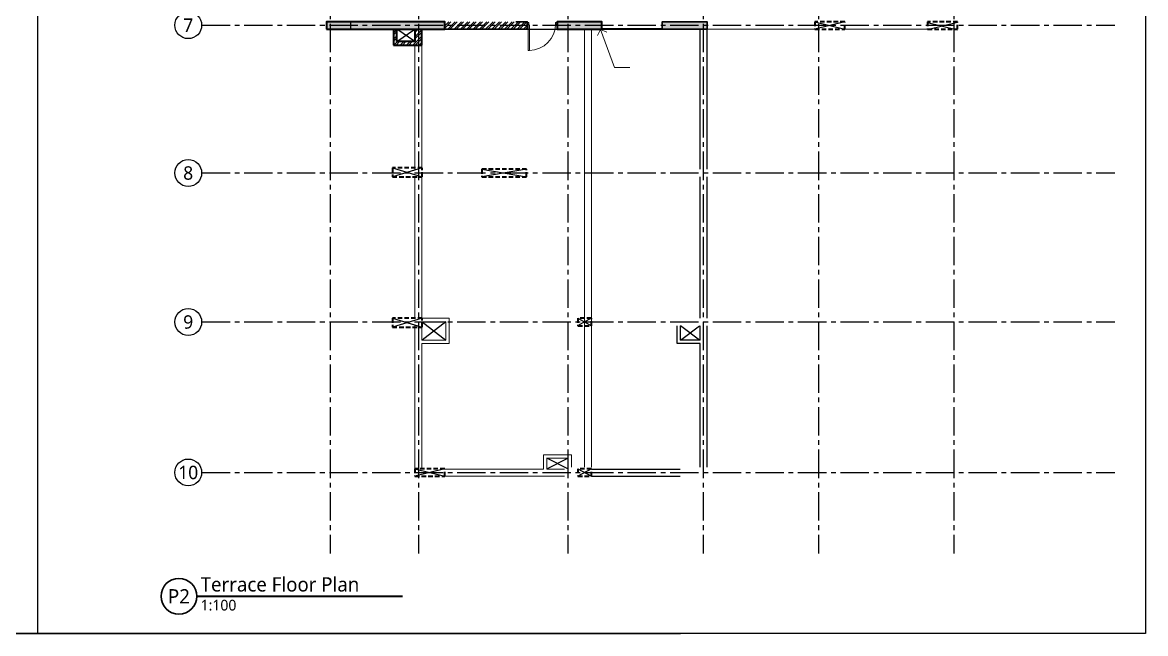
# Model space of a CAD drawing. Header units: millimetres. Extents: x -2409243 to -2334937, y -643723 to -441957.
# Drawn here: x -2372607 to -2334937, y -643723 to -623214 of the extents above; entities that cross this region are included whole.
import ezdxf
from ezdxf.enums import TextEntityAlignment as Align

# ---------------------------------------------------------------- set-up
doc = ezdxf.new("R2010")
doc.units = ezdxf.units.MM
doc.header["$MEASUREMENT"] = 0
doc.linetypes.add('CENTER2', pattern=[28.574999999999996, 19.05, -3.174999999999999, 3.174999999999999, -3.174999999999999])
doc.linetypes.add('DASHED', pattern=[0.75, 0.5, -0.25])
for name, color, linetype in [('A-Anno-Grid Lines', 154, 'Continuous'), ('A-Detail Lines 10', 8, 'Continuous'), ('A-Railing', 4, 'Continuous'), ('A-Steps', 3, 'Continuous'), ('A-Wall Patt', 8, 'Continuous'), ('Anno_Labels', 7, 'Continuous'), ('S-Conc Patt', 9, 'Continuous')]:
    doc.layers.add(name, color=color, linetype=linetype)
for name, color, linetype, lineweight in [('A-Detail Lines', 8, 'Continuous', 25), ('A-Door', 4, 'Continuous', 9), ('A-Ele Finish Layers', 6, 'Continuous', 18), ('A-Wall Ele', 3, 'Continuous', 20), ('A-Wall Sec', 1, 'Continuous', 30), ('S-Concrete', 40, 'Continuous', 30)]:
    doc.layers.add(name, color=color, linetype=linetype, lineweight=lineweight)
doc.styles.get("Standard").update_dxf_attribs({"font": 'trebuc.ttf'})
pattern_1 = [(45, (-1525842.595350857, -761657.0660800767), (-106.0660171779821, 106.0660171779821), []), (45, (-1525771.884672857, -761657.0660800767), (-106.0660171779821, 106.0660171779821), [])]

# ---------------------------------------------------------------- blocks, each defined once
blk = doc.blocks.new('View Tag')
blk.add_circle((0, 0), 3)
at = {"layer": 'Anno_Labels'}
for tag, height, p in [('VIEW_NAME', 2.399999999999999, (3.640901435794603, 2.004363038766314)), ('VIEW_SCALE', 1.8, (3.640901435794603, -1.481736776140053))]:
    blk.add_attdef(tag, text='', height=height, dxfattribs=at).set_placement(p, align=Align.MIDDLE_LEFT)
blk.add_attdef('VIEW_TYPE', text='', height=2.399999999999999, dxfattribs=at).set_placement((0, 0), align=Align.MIDDLE_CENTER)
blk = doc.blocks.new('ABL_Door_S - 1000 x 2100-11-3 Second Floor Lvl')
at = {"layer": 'A-Door', "color": 5}
for p, q in [((-500, 37.5), (-450, 37.5)), ((-500, -37.5), (-500, 37.5)), ((-450, 37.5), (-450, -2.5)), ((450, 37.5), (450, -2.5)), ((500, 37.5), (450, 37.5)), ((500, -37.5), (500, 37.5)), ((-500, -37.5), (-465, -37.5)), ((-465, -2.5), (-450, -2.5)), ((-465, -37.5), (-465, -2.5)), ((-430, -37.5), (-465, -37.5)), ((465, -2.5), (450, -2.5)), ((465, -37.5), (465, -2.5)), ((500, -37.5), (465, -37.5))]:
    blk.add_line(p, q, dxfattribs=at)
at = {"layer": 'A-Door', "color": 5, "lineweight": 18}
for p, q in [((-465, -37.5), (-465, -902.3749913182692)), ((-430, -37.5), (-430, -902.3749913182692)), ((-430, -902.3749913182692), (-465, -902.3749913182692))]:
    blk.add_line(p, q, dxfattribs=at)
at = {"layer": 'A-Door'}
blk.add_arc((-450, -2.500000000029103), 899.9999999999976, 271.2733443589007, 0, dxfattribs=at)
blk = doc.blocks.new('Grid Head')
blk.add_circle((0, 0), 3)
at = {"layer": 'Anno_Labels'}
blk.add_attdef('GRID_NAME', text='', height=3, dxfattribs=at).set_placement((0, 0), align=Align.MIDDLE_CENTER)
blk = doc.blocks.new('Grid Residences')
for points in [[(-17086.89123417146, 3578.308619771851), (-17086.89123417146, 3078.308619771851), (-16556.56114828156, 2547.978533881949)], [(-11296.89123417146, 3578.308619771851), (-11296.89123417146, 3078.308619771851), (-10766.56114828156, 2547.978533881949)], [(-8045.170188700024, 3578.232114523882), (-8045.200182318222, 3078.23211542354), (-8575.562080290169, 2547.933843523963)]]:
    blk.add_lwpolyline(points)
at = {"layer": 'A-Anno-Grid Lines', "linetype": 'CENTER2', "ltscale": 50}
for p, q in [((-35096.56114828162, 2922.978533881483), (-35096.56114828157, -27704.42249789089)), ((-30046.56114828156, 2922.978533881949), (-30046.56114828156, -27704.42249789042)), ((-25046.56114828156, 2922.978533881949), (-25046.56114828156, -27704.42249789042)), ((-20086.5611482815, 2922.978533881949), (-20086.5611482815, -27704.42249789042)), ((-15071.56114828156, 2922.978533881949), (-15071.56114828156, -27704.42249789042)), ((-10046.56114828167, 2922.978533881833), (-10046.56114828161, -27704.42249789054)), ((-5056.561148281617, 2922.978533881949), (-5056.561148281617, -27704.42249789042)), ((-96.56114828150021, 2922.978533881833), (-96.56114828150021, -27704.42249789054)), ((4903.4388517185, 2922.978533881833), (4903.4388517185, -27704.42249789042)), ((9953.438851718443, 2922.978533881717), (9953.438851718443, -27704.42249789066)), ((-16556.56114828156, 2547.978533881949), (-16556.56114828156, -10441.25365557242)), ((-10766.56114828156, 2547.978533881949), (-10766.56114828156, -10441.25365557242)), ((-8586.561148282315, 2547.933843523963), (-8586.561148282315, -10441.25365557242)), ((12818.17248725664, -1384.25730331114), (-37818.04011461896, -1384.257303311489)), ((12818.17248725664, -4354.25730331114), (-37818.04011461896, -4354.25730331149)), ((12818.17248725664, -9364.257303311257), (-37818.04011461896, -9364.257303311608)), ((12818.17248725664, -13904.25730331137), (-37818.04011461896, -13904.25730331172)), ((12818.17248725664, -17764.25730331114), (-37818.04011461901, -17764.25730331149)), ((12818.17248725664, -22304.25730331126), (-37818.04011461901, -22304.25730331161))]:
    blk.add_line(p, q, dxfattribs=at)
at = {"layer": 'A-Anno-Grid Lines'}
blk.add_line((-19971.5611482815, -2065.177177128731), (-20201.5611482815, -2065.177177128731), dxfattribs=at)
ref = blk.add_blockref('Grid Head', (-17086.86870960804, 4028.308619208051), dxfattribs=dict(xscale=150, yscale=150, zscale=150, rotation=270))
ref.add_attrib('GRID_NAME', '6a', dxfattribs={"height": 450, "rotation": 270}).set_placement((-17086.86870960804, 4028.308619208051), align=Align.MIDDLE_CENTER)
ref = blk.add_blockref('Grid Head', (-11296.86870960804, 4028.308619208051), dxfattribs=dict(xscale=150, yscale=150, zscale=150, rotation=270))
ref.add_attrib('GRID_NAME', '5b', dxfattribs={"height": 450, "rotation": 270}).set_placement((-11296.86870960804, 4028.308619208051), align=Align.MIDDLE_CENTER)
ref = blk.add_blockref('Grid Head', (-8045.147664136603, 4028.232113960199), dxfattribs=dict(xscale=150, yscale=150, zscale=150, rotation=270))
ref.add_attrib('GRID_NAME', '5a', dxfattribs={"height": 450, "rotation": 270}).set_placement((-8045.147664136603, 4028.232113960199), align=Align.MIDDLE_CENTER)
ref = blk.add_blockref('Grid Head', (-35096.53862371814, 3372.978533317335), dxfattribs=dict(xscale=150, yscale=150, zscale=150, rotation=270))
ref.add_attrib('GRID_NAME', '10', dxfattribs={"height": 450, "rotation": 270}).set_placement((-35096.53862371814, 3372.978533317335), align=Align.MIDDLE_CENTER)
ref = blk.add_blockref('Grid Head', (-30046.53862371814, 3372.978533317801), dxfattribs=dict(xscale=150, yscale=150, zscale=150, rotation=270))
ref.add_attrib('GRID_NAME', '9', dxfattribs={"height": 450, "rotation": 270}).set_placement((-30046.53862371814, 3372.978533317801), align=Align.MIDDLE_CENTER)
ref = blk.add_blockref('Grid Head', (-25046.53862371814, 3372.978533317801), dxfattribs=dict(xscale=150, yscale=150, zscale=150, rotation=270))
ref.add_attrib('GRID_NAME', '8', dxfattribs={"height": 450, "rotation": 270}).set_placement((-25046.53862371814, 3372.978533317801), align=Align.MIDDLE_CENTER)
ref = blk.add_blockref('Grid Head', (-20086.53862371808, 3372.978533317801), dxfattribs=dict(xscale=150, yscale=150, zscale=150, rotation=270))
ref.add_attrib('GRID_NAME', '7', dxfattribs={"height": 450, "rotation": 270}).set_placement((-20086.53862371808, 3372.978533317801), align=Align.MIDDLE_CENTER)
ref = blk.add_blockref('Grid Head', (-15071.53862371813, 3372.978533317801), dxfattribs=dict(xscale=150, yscale=150, zscale=150, rotation=270))
ref.add_attrib('GRID_NAME', '6', dxfattribs={"height": 450, "rotation": 270}).set_placement((-15071.53862371813, 3372.978533317801), align=Align.MIDDLE_CENTER)
ref = blk.add_blockref('Grid Head', (-10046.5386237179, 3372.978533317684), dxfattribs=dict(xscale=150, yscale=150, zscale=150, rotation=270))
ref.add_attrib('GRID_NAME', '5', dxfattribs={"height": 450, "rotation": 270}).set_placement((-10046.5386237179, 3372.978533317684), align=Align.MIDDLE_CENTER)
ref = blk.add_blockref('Grid Head', (-5056.538623718196, 3372.978533317684), dxfattribs=dict(xscale=150, yscale=150, zscale=150, rotation=270))
ref.add_attrib('GRID_NAME', '4', dxfattribs={"height": 450, "rotation": 270}).set_placement((-5056.538623718196, 3372.978533317684), align=Align.MIDDLE_CENTER)
ref = blk.add_blockref('Grid Head', (-96.53862371807915, 3372.978533317684), dxfattribs=dict(xscale=150, yscale=150, zscale=150, rotation=270))
ref.add_attrib('GRID_NAME', '3', dxfattribs={"height": 450, "rotation": 270}).set_placement((-96.53862371807915, 3372.978533317684), align=Align.MIDDLE_CENTER)
ref = blk.add_blockref('Grid Head', (4903.461376281921, 3372.978533317684), dxfattribs=dict(xscale=150, yscale=150, zscale=150, rotation=270))
ref.add_attrib('GRID_NAME', '2', dxfattribs={"height": 450, "rotation": 270}).set_placement((4903.461376281921, 3372.978533317684), align=Align.MIDDLE_CENTER)
ref = blk.add_blockref('Grid Head', (9953.461376281864, 3372.978533317568), dxfattribs=dict(xscale=150, yscale=150, zscale=150, rotation=270))
ref.add_attrib('GRID_NAME', '1', dxfattribs={"height": 450, "rotation": 270}).set_placement((9953.461376281864, 3372.978533317568), align=Align.MIDDLE_CENTER)
ref = blk.add_blockref('Grid Head', (13268.17248725664, -1384.25730331114), dxfattribs=dict(xscale=150, yscale=150, zscale=150, rotation=270))
ref.add_attrib('GRID_NAME', 'A', dxfattribs={"height": 450, "rotation": 270}).set_placement((13268.17248725664, -1384.25730331114), align=Align.MIDDLE_CENTER)
ref = blk.add_blockref('Grid Head', (13268.17248725664, -4354.25730331114), dxfattribs=dict(xscale=150, yscale=150, zscale=150, rotation=270))
ref.add_attrib('GRID_NAME', 'B', dxfattribs={"height": 450, "rotation": 270}).set_placement((13268.17248725664, -4354.25730331114), align=Align.MIDDLE_CENTER)
ref = blk.add_blockref('Grid Head', (13268.17248725664, -9364.257303311257), dxfattribs=dict(xscale=150, yscale=150, zscale=150, rotation=270))
ref.add_attrib('GRID_NAME', 'C', dxfattribs={"height": 450, "rotation": 270}).set_placement((13268.17248725664, -9364.257303311257), align=Align.MIDDLE_CENTER)
ref = blk.add_blockref('Grid Head', (13268.17248725664, -13904.25730331137), dxfattribs=dict(xscale=150, yscale=150, zscale=150, rotation=270))
ref.add_attrib('GRID_NAME', 'D', dxfattribs={"height": 450, "rotation": 270}).set_placement((13268.17248725664, -13904.25730331137), align=Align.MIDDLE_CENTER)
ref = blk.add_blockref('Grid Head', (13268.17248725664, -17764.25730331114), dxfattribs=dict(xscale=150, yscale=150, zscale=150, rotation=270))
ref.add_attrib('GRID_NAME', 'E', dxfattribs={"height": 450, "rotation": 270}).set_placement((13268.17248725664, -17764.25730331114), align=Align.MIDDLE_CENTER)
ref = blk.add_blockref('Grid Head', (13268.17248725664, -22304.25730331126), dxfattribs=dict(xscale=150, yscale=150, zscale=150, rotation=270))
ref.add_attrib('GRID_NAME', 'F', dxfattribs={"height": 450, "rotation": 270}).set_placement((13268.17248725664, -22304.25730331126), align=Align.MIDDLE_CENTER)
blk = doc.blocks.new('s4')
at = {"layer": 'A-Detail Lines'}
for p, q in [((-34965.00000000003, 58706.55107206268), (-35580.00000000003, 59496.55107206268)), ((-34965.00000000003, 59496.10874615901), (-35580.00000000003, 58706.55107206268))]:
    blk.add_line(p, q, dxfattribs=at)
blk = doc.blocks.new('s5')
at = {"layer": 'A-Detail Lines'}
for p, q in [((-39900, 54611.55107206257), (-39550, 55321.55107206268)), ((-39900, 55321.55107206257), (-39550, 54611.55107206268))]:
    blk.add_line(p, q, dxfattribs=at)
blk = doc.blocks.new('s6')
at = {"layer": 'A-Detail Lines'}
for p, q in [((-35585.00000000007, 50831.5510720635), (-35100.00000000007, 50196.55107206282)), ((-35585.00000000007, 50196.55107206282), (-35100.00000000007, 50831.55107206374))]:
    blk.add_line(p, q, dxfattribs=at)
blk = doc.blocks.new('s11')
at = {"layer": 'A-Detail Lines'}
for p, q in [((-25565, 59746.55107206268), (-25150.00000000023, 60346.55107206268)), ((-25565, 60346.55107206268), (-25150.00000000023, 59746.55107206268))]:
    blk.add_line(p, q, dxfattribs=at)
blk = doc.blocks.new('arroioww')
at = {"layer": 'A-Ele Finish Layers'}
for points in [[(-822776.493755498, 146714.7884228326), (-822776.493755498, 146206.6614223636), (-824047.2976589758, 145731.4159705971)], [(-823964.6319654934, 145939.1574597731), (-824047.2976589758, 145731.4159705971)], [(-823848.6026251967, 145628.8955982048), (-824047.2976589758, 145731.4159705971)]]:
    blk.add_lwpolyline(points, dxfattribs=at)
blk = doc.blocks.new('Res Col Terrace')
at = {"layer": 'S-Conc Patt'}
for points in [[(-795449.0211161416, 153265.7215128544), (-795449.0211161416, 153515.7215128544), (-799409.0211161412, 153515.7215128544), (-799409.0211161412, 153265.7215128544)], [(-790179.0211161411, 153265.7215128544), (-790179.0211161411, 153515.7215128544), (-791679.0211161417, 153515.7215128544), (-791679.0211161417, 153265.7215128544)], [(-788149.0211161424, 153265.7215128546), (-786649.0211161417, 153265.7215128544), (-786649.0211161417, 153515.7215128544), (-788149.0211161424, 153515.7215128546)], [(-799409.0211161409, 149965.7215128534), (-799409.0211161409, 149735.7215128543), (-798154.0211161408, 149735.7215128541), (-798154.0211161408, 147555.7215128543), (-797554.0211161406, 147555.7215128543), (-797554.0211161406, 147785.7215128543), (-797924.0211161408, 147785.7215128543), (-797924.0211161408, 149735.7215128534), (-796024.0211161409, 149735.7215128534), (-796024.0211161409, 147785.7215128548), (-796209.0211161409, 147785.7215128548), (-796209.0211161409, 147555.7215128548), (-795609.0211161408, 147555.7215128548), (-795609.0211161408, 147785.7215128548), (-795794.0211161409, 147785.7215128548), (-795794.0211161409, 149735.7215128534), (-793894.0211161409, 149735.7215128543), (-793894.0211161409, 147785.7215128543), (-794264.0211161408, 147785.7215128543), (-794264.0211161408, 147555.7215128543), (-793664.0211161408, 147555.7215128543), (-793664.0211161408, 149965.7215128534)], [(-788798.578790238, 148265.7215128544), (-787798.578790238, 148265.7215128543), (-787798.578790238, 148565.7215128543), (-788798.578790238, 148565.7215128543)], [(-793894.0211161416, 143475.7215128544), (-793894.0211161416, 141995.7215128546), (-795364.0211161408, 141995.7215128546), (-795364.0211161408, 141765.7215128546), (-793664.0211161416, 141765.7215128546), (-793664.0211161416, 143475.7215128544)], [(-788798.578790238, 143165.7215128538), (-787798.578790238, 143165.7215128538), (-787798.578790238, 143465.7215128544), (-788798.578790238, 143465.7215128544)], [(-799409.0211161419, 141765.7215128543), (-799409.0211161419, 141765.7215128544), (-797909.0211161409, 141765.7215128544), (-797909.0211161409, 141995.7215128544), (-799409.0211161419, 141995.7215128544)], [(-799409.0211161412, 138215.7215128544), (-795449.0211161417, 138215.7215128544), (-795449.0211161417, 138465.7215128546), (-799409.0211161412, 138465.7215128544)], [(-791679.0211161417, 138215.7215128544), (-790179.0211161411, 138215.7215128543), (-790179.0211161411, 138465.7215128543), (-791679.0211161417, 138465.7215128544)], [(-788149.0211161416, 138215.7215128545), (-786649.0211161409, 138215.7215128544), (-786649.0211161409, 138465.7215128544), (-788149.0211161416, 138465.7215128546)]]:
    blk.add_hatch(color=256, dxfattribs=at).paths.add_polyline_path(points)
blk.add_hatch(color=256, dxfattribs=at).paths.add_polyline_path([(-799409.0211161409, 148005.7215128543), (-799409.0211161409, 147555.7215128543), (-798959.0211161409, 147555.7215128543), (-798959.0211161409, 147785.7215128543), (-799179.0211161409, 147785.7215128543), (-799179.0211161409, 148005.7215128543)], flags=17)
at = {"layer": 'A-Detail Lines 10'}
for points in [[(-796449.0211161406, 168515.7215128542), (-795449.0211161417, 168265.7215128542)], [(-795449.0211161417, 168515.7215128542), (-796449.0211161417, 168265.7215128542)], [(-790979.0211161411, 168515.7215128542), (-790529.0211161409, 168265.7215128542)], [(-790529.0211161409, 168515.7215128542), (-790979.021116142, 168265.7215128542)], [(-797198.578790238, 163515.7215128543), (-796198.578790239, 163215.7215128542)], [(-796198.578790239, 163515.7215128543), (-797198.578790239, 163215.7215128542)], [(-790539.0211161403, 163215.7215128543), (-790989.0211161409, 163465.7215128542)], [(-790979.0211161419, 163215.7215128543), (-790529.0211161409, 163465.7215128542)], [(-797199.0211161409, 158465.7215128542), (-796199.021116142, 158165.7215128542)], [(-796199.021116142, 158465.7215128542), (-797199.021116142, 158165.7215128542)], [(-794199.0211161416, 158465.7215128542), (-792699.0211161415, 158215.7215128541)], [(-792699.0211161415, 158465.7215128542), (-794199.0211161424, 158215.7215128541)], [(-783029.0211161417, 153515.7215128544), (-782029.0211161426, 153265.7215128544)], [(-782029.0211161426, 153515.7215128544), (-783029.0211161426, 153265.7215128544)], [(-779249.0211161419, 153515.7215128546), (-778249.0211161429, 153265.7215128545)], [(-778249.0211161429, 153515.7215128546), (-779249.0211161426, 153265.7215128545)], [(-779249.0211161419, 148540.7215128544), (-778249.0211161438, 148240.7215128539)], [(-778249.0211161429, 148540.7215128544), (-779249.0211161439, 148240.7215128539)], [(-783029.0211161417, 143465.7215128544), (-782029.0211161426, 143165.7215128544)], [(-782029.0211161426, 143465.7215128544), (-783029.0211161426, 143165.7215128544)], [(-779249.0211161406, 143465.7215128544), (-778249.0211161419, 143215.7215128544)], [(-778249.0211161419, 143465.7215128544), (-779249.0211161419, 143215.7215128544)], [(-783029.0211161409, 138465.7215128542), (-782029.021116142, 138215.7215128542)], [(-782029.021116142, 138465.7215128542), (-783029.021116142, 138215.7215128542)], [(-779249.0211161419, 138445.7215128542), (-778249.0211161429, 138195.7215128542)], [(-778249.0211161429, 138445.7215128542), (-779249.0211161426, 138195.7215128542)], [(-797199.0211161409, 133565.7215128544), (-796199.0211161409, 133265.7215128544)], [(-796199.021116142, 133565.7215128544), (-797199.0211161409, 133265.7215128544)], [(-794199.0211161416, 133515.7215128544), (-792699.0211161415, 133265.7215128544)], [(-792699.0211161415, 133515.7215128544), (-794199.0211161424, 133265.7215128544)], [(-797198.578790238, 128515.7215128544), (-796198.578790238, 128215.7215128543)], [(-796198.578790239, 128515.7215128544), (-797198.578790238, 128215.7215128543)], [(-790539.0211161403, 128515.7215128544), (-790989.0211161409, 128265.7215128544)], [(-790979.0211161419, 128515.7215128544), (-790529.0211161409, 128265.7215128544)], [(-796449.0211161417, 123465.7215128544), (-795449.0211161426, 123215.7215128544)], [(-795449.0211161426, 123465.7215128544), (-796449.0211161426, 123215.7215128544)], [(-790979.0211161411, 123463.4902459856), (-790529.0211161409, 123213.4902459855)], [(-790529.0211161409, 123463.4902459856), (-790979.021116142, 123213.4902459855)]]:
    blk.add_lwpolyline(points, dxfattribs=at)
at = {"layer": 'S-Concrete', "linetype": 'DASHED', "lineweight": 35, "ltscale": 300}
for points in [[(-796449.0211161406, 168515.7215128542), (-795449.0211161406, 168515.7215128542), (-795449.0211161417, 168265.7215128542), (-796449.0211161417, 168265.7215128542)], [(-790979.0211161411, 168517.952779723), (-790529.0211161409, 168517.9527797231), (-790529.0211161409, 168267.9527797231), (-790979.0211161411, 168267.952779723)], [(-797198.578790238, 163515.7215128543), (-796198.578790238, 163515.7215128543), (-796198.578790238, 163215.7215128542), (-797198.578790238, 163215.7215128542)], [(-790979.0211161411, 163465.7215128542), (-790529.0211161409, 163465.7215128543), (-790529.0211161409, 163215.7215128543), (-790979.0211161411, 163215.7215128543)], [(-797199.0211161409, 158465.7215128542), (-796199.0211161409, 158465.7215128542), (-796199.0211161409, 158165.7215128542), (-797199.0211161409, 158165.7215128542)], [(-794199.0211161416, 158465.7215128542), (-792699.0211161415, 158465.7215128542), (-792699.0211161415, 158215.7215128542), (-794199.0211161416, 158215.7215128542)], [(-782029.0211161416, 153265.7215128544), (-782029.0211161416, 153515.7215128544), (-783029.0211161417, 153515.7215128544), (-783029.0211161417, 153265.7215128544)], [(-778249.0211161419, 153265.7215128544), (-778249.0211161419, 153515.7215128546), (-779249.0211161419, 153515.7215128546), (-779249.0211161419, 153265.7215128544)], [(-778249.0211161419, 148540.7215128544), (-779249.0211161419, 148540.7215128544), (-779249.0211161419, 148240.7215128544), (-778249.0211161419, 148240.7215128544)], [(-783029.0211161417, 143165.7215128544), (-782029.0211161419, 143165.7215128544), (-782029.0211161419, 143465.7215128544), (-783029.0211161417, 143465.7215128544)], [(-779249.0211161419, 143215.7215128544), (-778249.0211161419, 143215.7215128544), (-778249.0211161419, 143465.7215128544), (-779249.0211161419, 143465.7215128544)], [(-783029.0211161417, 138215.7215128544), (-782029.0211161416, 138215.7215128544), (-782029.0211161419, 138465.7215128544), (-783029.0211161417, 138465.7215128544)], [(-779249.0211161419, 138215.7215128544), (-778249.0211161419, 138215.7215128545), (-778249.0211161419, 138465.7215128544), (-779249.0211161419, 138465.7215128544)], [(-797199.0211161409, 133265.7215128544), (-796199.0211161409, 133265.7215128544), (-796199.0211161409, 133565.7215128544), (-797199.0211161409, 133565.7215128544)], [(-794199.0211161416, 133265.7215128544), (-792699.0211161415, 133265.7215128544), (-792699.0211161415, 133515.7215128544), (-794199.0211161416, 133515.7215128544)], [(-797198.578790238, 128215.7215128543), (-796198.578790238, 128215.7215128543), (-796198.578790238, 128515.7215128544), (-797198.578790238, 128515.7215128544)], [(-790979.0211161411, 128265.7215128544), (-790529.0211161409, 128265.7215128544), (-790529.0211161409, 128515.7215128544), (-790979.0211161411, 128515.7215128544)], [(-796449.0211161406, 123215.7215128544), (-795449.0211161406, 123215.7215128544), (-795449.0211161417, 123465.7215128544), (-796449.0211161417, 123465.7215128544)], [(-790979.0211161411, 123213.4902459856), (-790529.0211161409, 123213.4902459856), (-790529.0211161409, 123463.4902459856), (-790979.0211161411, 123463.4902459856)]]:
    blk.add_lwpolyline(points, close=True, dxfattribs=at)
at = {"layer": 'S-Concrete', "lineweight": 35}
for points in [[(-795449.0211161416, 153265.7215128544), (-795449.0211161416, 153515.7215128544), (-799409.0211161412, 153515.7215128544), (-799409.0211161412, 153265.7215128544)], [(-790179.0211161411, 153265.7215128544), (-790179.0211161411, 153515.7215128544), (-791679.0211161417, 153515.7215128544), (-791679.0211161417, 153265.7215128544)], [(-788798.578790238, 148265.7215128544), (-787798.578790238, 148265.7215128543), (-787798.578790238, 148565.7215128543), (-788798.578790238, 148565.7215128543)], [(-793894.0211161416, 143475.7215128544), (-793894.0211161416, 141995.7215128546), (-795364.0211161408, 141995.7215128546), (-795364.0211161408, 141765.7215128546), (-793664.0211161416, 141765.7215128546), (-793664.0211161416, 143475.7215128544)], [(-788798.578790238, 143165.7215128538), (-787798.578790238, 143165.7215128538), (-787798.578790238, 143465.7215128544), (-788798.578790238, 143465.7215128544)], [(-799409.0211161419, 141765.7215128543), (-799409.0211161419, 141765.7215128544), (-797909.0211161409, 141765.7215128544), (-797909.0211161409, 141995.7215128544), (-799409.0211161419, 141995.7215128544), (-799409.0211161419, 141765.7215128543)], [(-799409.0211161412, 138215.7215128544), (-795449.0211161417, 138215.7215128544), (-795449.0211161417, 138465.7215128546), (-799409.0211161412, 138465.7215128544)], [(-791679.0211161417, 138215.7215128544), (-790179.0211161411, 138215.7215128543), (-790179.0211161411, 138465.7215128543), (-791679.0211161417, 138465.7215128544)]]:
    blk.add_lwpolyline(points, close=True, dxfattribs=at)
at = {"layer": 'S-Concrete'}
for points in [[(-788149.0211161406, 153515.7215128543), (-788149.0211161406, 153265.7215128543), (-786649.0211161417, 153265.7215128544), (-786649.0211161417, 153515.7215128544), (-788149.0211161406, 153515.7215128543)], [(-799409.0211161409, 149965.7215128534), (-799409.0211161409, 149735.7215128543), (-798154.0211161408, 149735.7215128541), (-798154.0211161408, 147555.7215128543), (-797554.0211161406, 147555.7215128543), (-797554.0211161406, 147785.7215128543), (-797924.0211161408, 147785.7215128543), (-797924.0211161408, 149735.7215128534), (-796024.0211161409, 149735.7215128534), (-796024.0211161409, 147785.7215128548), (-796209.0211161409, 147785.7215128548), (-796209.0211161409, 147555.7215128548), (-795609.0211161408, 147555.7215128548), (-795609.0211161408, 147785.7215128548), (-795794.0211161409, 147785.7215128548), (-795794.0211161409, 149735.7215128534), (-793894.0211161409, 149735.7215128543), (-793894.0211161409, 147785.7215128543), (-794264.0211161408, 147785.7215128543), (-794264.0211161408, 147555.7215128543), (-793664.0211161408, 147555.7215128543), (-793664.0211161408, 149965.7215128534), (-799409.0211161409, 149965.7215128534)], [(-799409.0211161409, 148005.7215128543), (-799409.0211161409, 147555.7215128543), (-798959.0211161409, 147555.7215128543), (-798959.0211161409, 147785.7215128543), (-799179.0211161409, 147785.7215128543), (-799179.0211161409, 148005.7215128543), (-799409.0211161409, 148005.7215128543)], [(-788149.0211161409, 138215.7215128544), (-788149.0211161409, 138465.7215128546), (-786649.0211161417, 138465.7215128546), (-786649.0211161417, 138215.7215128544), (-788149.0211161409, 138215.7215128544)]]:
    blk.add_lwpolyline(points, dxfattribs=at)

msp = doc.modelspace()

# ---------------------------------------------------------------- hatches: boundary and pattern name
at = {"layer": 'A-Wall Patt'}
h = msp.add_hatch(dxfattribs=at)
h.set_pattern_fill('ANSI32', color=256, scale=400, style=0)
h.set_pattern_definition(pattern_1)
h.paths.add_polyline_path([(-2360044.893009833, -623856.3445672226), (-2360044.893009833, -623421.3445672226), (-2360159.893009833, -623421.3445672226), (-2360159.893009833, -623856.3445672226)])
h = msp.add_hatch(dxfattribs=at)
h.set_pattern_fill('ANSI32', color=256, scale=400, style=0)
h.set_pattern_definition(pattern_1)
h.paths.add_polyline_path([(-2358444.893009834, -623191.3445672226), (-2358444.893009834, -623441.3445672226), (-2355674.893009833, -623441.3445672226), (-2355674.893009833, -623191.3445672226)])
h = msp.add_hatch(dxfattribs=at)
h.set_pattern_fill('ANSI32', color=256, scale=400, style=0)
h.set_pattern_definition(pattern_1)
h.paths.add_polyline_path([(-2359444.893009833, -623856.3445672226), (-2360044.893009833, -623856.3445672226), (-2360159.893009833, -623856.3445672226), (-2360159.893009833, -623971.3445672226), (-2359214.893009833, -623971.3445672226), (-2359214.893009833, -623441.3445672226), (-2359444.893009833, -623441.3445672226)])

# ---------------------------------------------------------------- linework, layer by layer
at = {"layer": 'A-Detail Lines'}
for points in [[(-2349874.893009833, -628141.3445672226), (-2349874.893009833, -623441.3445672226)], [(-2349644.893009833, -628141.3445672226), (-2349644.893009833, -623441.3445672226)], [(-2349874.893009833, -633141.3445672226), (-2349874.893009833, -628391.3445672226)], [(-2349644.893009833, -633141.3445672226), (-2349644.893009833, -628391.3445672226)], [(-2349874.893009833, -633991.3445672226), (-2350644.893009834, -633991.3445672226), (-2350644.893009834, -633391.3445672217)], [(-2349874.893009833, -633876.3445672226), (-2350529.893009834, -633876.3445672226), (-2350529.893009834, -633391.3445672217)], [(-2349874.893009833, -633876.3445672226), (-2349874.893009833, -633391.3445672217)], [(-2349644.893009833, -638141.3445672226), (-2349644.893009833, -633391.3445672217)], [(-2349874.893009833, -638141.3445672226), (-2349874.893009833, -633991.3445672226)], [(-2353524.893009833, -638211.3445672226), (-2350544.893009833, -638211.3445672226)], [(-2353524.893009832, -638441.3445672226), (-2350544.893009833, -638441.3445672226)]]:
    msp.add_lwpolyline(points, dxfattribs=at)
at = {"layer": 'A-Railing'}
msp.add_line((-2409243.48775483, -643722.8717177374), (-2350533.503071079, -643722.8717177374), dxfattribs=at)
at = {"layer": 'A-Steps'}
msp.add_line((-2355674.893009833, -623441.3445672226), (-2354674.893009833, -623441.3445672226), dxfattribs=at)
at = {"layer": 'A-Wall Ele'}
for p, q in [((-2349644.893009833, -623441.3445672226), (-2346024.893009833, -623441.3445672226)), ((-2345124.893009833, -623441.3445672226), (-2342144.893009833, -623441.3445672226))]:
    msp.add_line(p, q, dxfattribs=at)
for points in [[(-2353754.893009833, -638141.3445672226), (-2353754.893009833, -623441.3445672226)], [(-2353524.893009833, -638141.3445672226), (-2353524.893009833, -623441.3445672226)], [(-2359444.893009833, -623971.3445672226), (-2359444.893009833, -628141.3445672226)], [(-2359214.893009833, -623971.3445672226), (-2359214.893009833, -628141.3445672226)], [(-2359444.893009833, -628391.3445672226), (-2359444.893009833, -633141.3445672226)], [(-2359214.893009833, -628391.3445672226), (-2359214.893009833, -633141.3445672226)], [(-2359194.450683929, -633141.3445672226), (-2358289.893009833, -633141.3445672226), (-2358289.893009833, -633986.3445672226), (-2359214.893009833, -633986.3445672226)], [(-2359444.893009833, -633391.3445672217), (-2359444.893009833, -638191.3445672226)], [(-2359194.450683929, -633256.3445672226), (-2358404.893009833, -633256.3445672226), (-2358404.893009833, -633871.3445672226), (-2359214.893009833, -633871.3445672226), (-2359214.893009833, -633871.3445672226)], [(-2359214.893009833, -633391.3445672217), (-2359214.893009833, -633871.3445672226)], [(-2359214.893009833, -633986.3445672226), (-2359214.893009833, -638191.3445672226)], [(-2355134.893009833, -638211.3445672226), (-2355134.893009833, -637726.3445672226), (-2354194.893009833, -637726.3445672226), (-2354194.893009833, -638141.3445672226)], [(-2355019.893009833, -638211.3445672226), (-2355019.893009833, -637841.3445672226), (-2354309.893009833, -637841.3445672226), (-2354309.893009833, -638141.3445672226)], [(-2358544.893009833, -638211.3445672226), (-2355134.893009833, -638211.3445672226)], [(-2358544.893009833, -638441.3445672226), (-2354424.893009833, -638441.3445672226)], [(-2355019.893009833, -638211.3445672226), (-2354424.893009833, -638211.3445672226)]]:
    msp.add_lwpolyline(points, dxfattribs=at)
at = {"layer": 'A-Wall Patt'}
msp.add_line((-2372090.211211995, -643722.8717177372), (-2372090.211211995, -587971.6004050287), dxfattribs=at)
msp.add_lwpolyline([(-2409243.48775483, -587971.6004050287), (-2334936.93466916, -587971.6004050287), (-2334936.93466916, -643722.8717177372), (-2409243.48775483, -643722.8717177372)], close=True, dxfattribs=at)
msp.add_lwpolyline([(-2409243.48775483, -587971.6004050287), (-2334936.93466916, -587971.6004050287), (-2334936.93466916, -643722.8717177372), (-2409243.48775483, -643722.8717177372)], close=True, dxfattribs=at)
at = {"layer": 'A-Wall Sec', "lineweight": 35}
for p, q in [((-2360159.893009833, -623441.3445672226), (-2360159.893009833, -623971.3445672226)), ((-2360044.893009833, -623856.3445672226), (-2360044.893009833, -623441.3445672226)), ((-2359444.893009833, -623441.3445672226), (-2359444.893009833, -623856.3445672226)), ((-2359214.893009833, -623971.3445672226), (-2359214.893009833, -623441.3445672226)), ((-2360159.893009833, -623971.3445672226), (-2359214.893009833, -623971.3445672226)), ((-2359444.893009833, -623856.3445672226), (-2360044.893009833, -623856.3445672226)), ((-2366758.102738123, -642472.8717177372), (-2359859.960337234, -642472.8717177372))]:
    msp.add_line(p, q, dxfattribs=at)
at = {"layer": 'A-Wall Sec'}
msp.add_lwpolyline([(-2356059.893009833, -623191.3445672226), (-2355674.893009833, -623191.3445672226), (-2355674.893009833, -623441.3445672226), (-2358444.893009834, -623441.3445672226)], dxfattribs=at)
at = {"layer": 'A-Wall Sec', "lineweight": 35}
msp.add_lwpolyline([(-2351144.893009833, -623441.3445672226), (-2353174.893009833, -623441.3445672226)], dxfattribs=at)

# ---------------------------------------------------------------- block references
at = {"layer": 'A-Anno-Grid Lines', "rotation": 90}
msp.add_blockref('Grid Residences', (-2363674.150313144, -603219.7834189405), dxfattribs=at)
at = {"layer": 'A-Detail Lines', "rotation": 90}
for name in ['s11', 's4', 's6', 's5']:
    msp.add_blockref(name, (-2299698.34193777, -598291.3445672226), dxfattribs=at)
at = {"layer": 'A-Door'}
msp.add_blockref('ABL_Door_S - 1000 x 2100-11-3 Second Floor Lvl', (-2355174.893009833, -623253.8445672226), dxfattribs=at)
at = {"layer": 'A-Ele Finish Layers', "rotation": 270}
msp.add_blockref('arroioww', (-2498950.350407106, -1447499.739843697), dxfattribs=at)
at = {"layer": 'A-Wall Sec', "lineweight": 35}
ref = msp.add_blockref('View Tag', (-2367358.102738123, -642472.8717177372), dxfattribs=dict(at, xscale=200, yscale=200, zscale=200))
ref.add_attrib('VIEW_TYPE', 'P2', dxfattribs={"layer": '0', "height": 480}).set_placement((-2367358.102738123, -642472.8717177372), align=Align.MIDDLE_CENTER)
ref.add_attrib('VIEW_NAME', 'Terrace Floor Plan', dxfattribs={"layer": '0', "height": 480}).set_placement((-2366629.922450965, -642071.9991099836), align=Align.MIDDLE_LEFT)
ref.add_attrib('VIEW_SCALE', '1:100', dxfattribs={"layer": '0', "height": 360}).set_placement((-2366629.922450965, -642769.2190729637), align=Align.MIDDLE_LEFT)
at = {"layer": 'S-Concrete'}
msp.add_blockref('Res Col Terrace', (-1562995.871893692, -761657.0660800767), dxfattribs=at)

doc.saveas('drawing.dxf')
